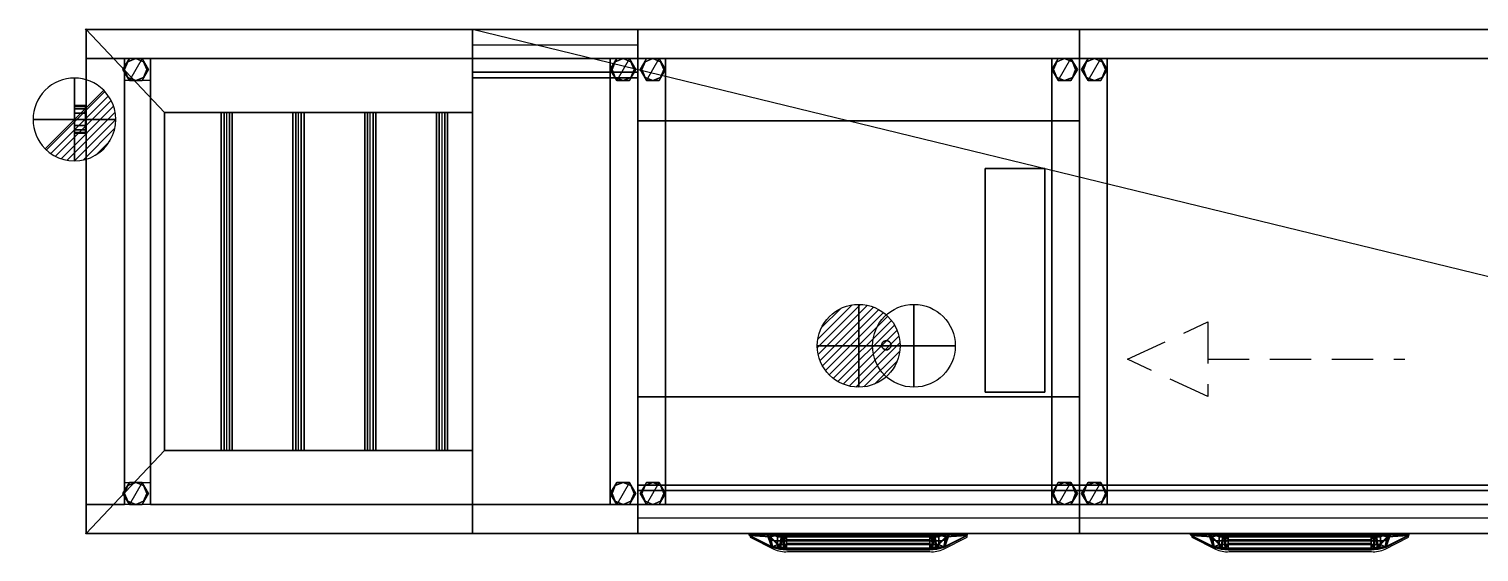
# Model space of a CAD drawing. Header units: millimetres. Extents: x -103 to 5151, y -947 to 1.
# Drawn here: x -103 to 2524, y -947 to 1 of the extents above; entities that cross this region are included whole.
import ezdxf

# ---------------------------------------------------------------- set-up
doc = ezdxf.new("R2010")
doc.units = ezdxf.units.MM
doc.header["$LTSCALE"] = 300
doc.header["$PDMODE"] = 3
doc.linetypes.add('CONTINUA', pattern=[0])
doc.linetypes.add('NASCOSTA', pattern=[0.375, 0.25, -0.125])
for name, color, linetype in [('IQ_200_2D', 1, 'Continuous'), ('IQ_200_3D', 1, 'CONTINUA'), ('IQ_204_2D', 7, 'Continuous'), ('IQ_204_3D', 7, 'Continuous'), ('IQ_CON_COLDWATER_INT', 7, 'Continuous'), ('IQ_CON_DRAIN_INT', 7, 'Continuous'), ('IQ_CON_HOTWATER_INT', 7, 'Continuous'), ('IQ_INS_3D', 3, 'Continuous')]:
    doc.layers.add(name, color=color, linetype=linetype)

# ---------------------------------------------------------------- blocks, each defined once
blk = doc.blocks.new('Pann800')
at = {"layer": 'IQ_200_3D'}
for points in [[(800, -25, 21), (0, -25, 21), (0, 25, 21), (800, 25, 21)], [(0, 25, 21), (800, 25, 21), (800, 25), (0, 25)], [(800, 25), (0, 25), (0, 0), (800, 0)], [(0, 0, -897.7), (800, 0, -897.7), (800, -52.5, -860), (0, -52.5, -860)], [(0, -52.5, -19.3), (800, -52.5, -19.3), (800, -25, 21), (0, -25, 21)], [(800, -52.5, -860), (0, -52.5, -860), (0, -52.5, -19.3), (800, -52.5, -19.3)]]:
    blk.add_3dface(points, dxfattribs=at)
mesh = blk.add_polyface(dxfattribs=at)
corners = [(0, -25, 21), (0, 25, 21), (0, 25), (0, 0), (0, 0, -897.7), (0, -52.5, -860), (0, -52.5, -19.3)]
mesh.append_faces([[corners[k] for k in face] for face in [(0, 6, 0)]], dxfattribs={"vtx0": -1})
mesh.append_faces([[corners[k] for k in face] for face in [(0, 3, 4), (0, 4, 5), (0, 5, 6)]], dxfattribs={"vtx0": -1, "vtx2": -1})
mesh.append_faces([[corners[k] for k in face] for face in [(0, 1, 2, 3)]], dxfattribs={"vtx3": -1})
mesh = blk.add_polyface(dxfattribs=at)
corners = [(800, -25, 21), (800, 25, 21), (800, 25), (800, 0), (800, 0, -897.7), (800, -52.5, -860), (800, -52.5, -19.3)]
mesh.append_faces([[corners[k] for k in face] for face in [(0, 6, 0)]], dxfattribs={"vtx0": -1})
mesh.append_faces([[corners[k] for k in face] for face in [(0, 3, 4), (0, 4, 5), (0, 5, 6)]], dxfattribs={"vtx0": -1, "vtx2": -1})
mesh.append_faces([[corners[k] for k in face] for face in [(0, 1, 2, 3)]], dxfattribs={"vtx3": -1})
blk = doc.blocks.new('Pann800Low')
at = {"layer": 'IQ_200_3D', "extrusion": (-1, 3.44509e-16, -2.22045e-16), "elevation": 800}
blk.add_lwpolyline([(0, 0), (0, 367.3), (52.5, 405), (52.5, 0)], close=True, dxfattribs=at)
at = {"layer": 'IQ_200_3D', "extrusion": (-1, 3.44509e-16, -2.22045e-16)}
blk.add_lwpolyline([(0, 0), (0, 367.3), (52.5, 405), (52.5, 0)], close=True, dxfattribs=at)
at = {"layer": 'IQ_200_3D'}
for points in [[(-800, 0), (0, 0), (0, -52.5), (-800, -52.5)], [(-800, -52.5, 405), (0, -52.5, 405), (0, 0, 367.3), (-800, 0, 367.3)], [(0, 0), (0, 0, 367.3), (-800, 0, 367.3), (-800, 0)], [(-800, -52.5), (-800, 0), (-800, 0, 367.3), (-800, -52.5, 405)], [(0, -52.5), (0, 0), (0, 0, 367.3), (0, -52.5, 405)], [(0, -52.5), (-800, -52.5), (-800, -52.5, 405), (0, -52.5, 405)]]:
    blk.add_3dface(points, dxfattribs=at)
blk = doc.blocks.new('Panel800_Back')
at = {"layer": 'IQ_200_3D'}
for points in [[(0, 52.5, 1270), (-800, 52.5, 1270), (-800, 52.5, 410), (0, 52.5, 410)], [(-800, 52.5, 1270), (-800, -0.6, 1270), (-800, 0, 410), (-800, 52.5, 410)], [(-800, 52.5, 405), (-800, 0, 405), (-800, 0), (-800, 52.5)], [(0, 52.5), (0, 52.5, 405), (-800, 52.5, 405), (-800, 52.5)], [(-800, 0, 405), (-800, 52.5, 405), (0, 52.5, 405), (0, 0, 405)], [(-800, 0, 410), (-800, 52.5, 410), (0, 52.5, 410), (0, 0, 410)], [(0, 52.5, 1270), (0, -0.6, 1270), (0, 0, 410), (0, 52.5, 410)], [(0, 52.5, 405), (0, 0, 405), (0, 0), (0, 52.5)], [(0, 0, 405), (0, 0, 410), (-800, 0, 410), (-800, 0, 405)]]:
    blk.add_3dface(points, dxfattribs=at)
blk = doc.blocks.new('Feet')
at = {"layer": 'IQ_200_3D'}
mesh = blk.add_polyface(dxfattribs=at)
corners = [(11.5, -20), (23.1, 0), (11.5, 20), (-11.5, 20), (-23.1, 0), (-11.5, -20), (11.5, -20, 6.2), (23.1, 0, 6.2), (11.5, 20, 6.2), (-11.5, 20, 6.2), (-23.1, 0, 6.2), (-11.5, -20, 6.2)]
mesh.append_faces([[corners[k] for k in face] for face in [(0, 1, 7, 6), (1, 2, 8, 7), (2, 3, 9, 8), (3, 9, 10, 4), (4, 10, 11, 5), (5, 11, 6, 0), (1, 7, 6, 0)]])
mesh.append_faces([[corners[k] for k in face] for face in [(2, 5, 4, 3), (8, 11, 10, 9)]], dxfattribs={"vtx0": -1})
mesh.append_faces([[corners[k] for k in face] for face in [(0, 1, 2, 5), (6, 7, 8, 11)]], dxfattribs={"vtx2": -1})
mesh = blk.add_polyface(dxfattribs=at)
corners = [(-20, 0, 39), (-14.1, -14.1, 39), (0, -20, 39), (14.1, -14.1, 39), (20, 0, 39), (14.1, 14.1, 39), (0, 20, 39), (-14.1, 14.1, 39), (-20, 0, 150), (-14.1, -14.1, 150), (0, -20, 150), (14.1, -14.1, 150), (20, 0, 150), (14.1, 14.1, 150), (0, 20, 150), (-14.1, 14.1, 150)]
mesh.append_faces([[corners[k] for k in face] for face in [(0, 1, 9, 8), (1, 2, 10, 9), (2, 3, 11, 10), (3, 4, 12, 11), (4, 5, 13, 12), (5, 6, 14, 13), (6, 7, 15, 14), (7, 0, 8, 15)]])
blk = doc.blocks.new('Maniglia')
at = {"layer": 'IQ_200_3D'}
mesh = blk.add_polyface(dxfattribs=at)
corners = [(-198.8, 0, 104.8), (-198.3, -2.3, 104.9), (-198.1, -3.3, 104.9), (-197.6, -3.9, 105.2), (-199.2, 0, 104.2), (-198.7, -2.3, 104.3), (-198.4, -3.2, 104.4), (-199.1, 0, 103.7), (-198.7, -2.3, 103.8), (-198.5, -3.2, 103.8), (-197.3, -4.3, 104.4), (-198.7, 0, 103.2), (-198.2, -2.2, 103.2), (-197.7, -3.3, 103.3), (-197.4, -3.7, 103.5), (-197.3, -4.3, 104.4), (-198.2, 0, 103.1), (-197.7, -2.2, 103.1), (-197, -3.3, 103.2), (-197.1, -3.7, 103.5)]
mesh.append_faces([[corners[k] for k in face] for face in [(0, 1, 5, 4), (1, 2, 6, 5), (2, 3, 6), (4, 5, 8, 7), (5, 6, 9, 8), (6, 3, 10, 9), (7, 8, 12, 11), (8, 9, 13, 12), (9, 10, 14, 13), (10, 15, 14), (11, 12, 17, 16), (12, 13, 18, 17), (13, 14, 19, 18), (14, 15, 19)]])
mesh = blk.add_polyface(dxfattribs=at)
corners = [(-197.6, -3.9, 105.2), (-198.1, -3.3, 104.9), (-198.3, -2.3, 104.9), (-198.8, 0, 104.8), (-166.4, 0, 130.7), (-157.8, -23.6, 129.8)]
mesh.append_faces([[corners[k] for k in face] for face in [(0, 4, 5)]], dxfattribs={"vtx0": -1})
mesh.append_faces([[corners[k] for k in face] for face in [(0, 3, 4)]], dxfattribs={"vtx0": -1, "vtx2": -1})
mesh.append_faces([[corners[k] for k in face] for face in [(0, 1, 2, 3)]], dxfattribs={"vtx3": -1})
mesh = blk.add_polyface(dxfattribs=at)
corners = [(-197.6, -3.9, 105.2), (-197.1, -3.7, 103.5), (-197, -3.3, 103.2), (-197.7, -2.2, 103.1), (-198.2, 0, 103.1), (-160.5, -6.4, 103.3), (-160.4, -5.8, 103.1), (-146.7, -2.1, 103.1), (-146.7, 0, 103.1)]
mesh.append_faces([[corners[k] for k in face] for face in [(0, 5, 1), (1, 5, 6, 2), (2, 6, 7, 3), (3, 7, 8, 4)]])
mesh = blk.add_polyface(dxfattribs=at)
corners = [(-166.4, 0, 130.7), (-160.7, 0, 133.9), (-158.4, -12.2, 132), (-156, -24.3, 130.7), (-157.8, -23.6, 129.8)]
mesh.append_faces([[corners[k] for k in face] for face in [(0, 1, 2), (2, 3, 4), (0, 2, 4)]])
mesh = blk.add_polyface(dxfattribs=at)
corners = [(-147.1, 0, 135.1), (-147.1, -6.3, 133.2), (-147.1, -13.3, 132.1), (-147.1, -20, 132.1), (-145.2, -26.6, 133), (-143.4, -28.5, 131.6), (-136.1, -29.1, 120.4), (-135.3, -27.4, 119.1), (-141.3, -24, 116.2), (-142.3, -25.4, 117), (-155.8, -25.6, 128.9), (-156, -24.3, 130.7), (-158.4, -12.2, 132), (-160.7, 0, 133.9)]
mesh.append_faces([[corners[k] for k in face] for face in [(0, 1, 13), (1, 2, 12, 13), (2, 3, 11, 12), (3, 4, 11), (4, 5, 10, 11), (5, 6, 9, 10), (6, 7, 8, 9)]])
mesh = blk.add_polyface(dxfattribs=at)
corners = [(-136.7, 0, 135.1), (-136.7, -6.3, 133.2), (-136.7, -13.3, 132.1), (-136.7, -20, 132.1), (-135.9, -26.8, 133), (-135.9, -28.6, 131.7), (-130.8, -29.8, 121.6), (-130.6, -27.9, 120), (-135.3, -27.4, 119.1), (-136.1, -29.1, 120.4), (-143.4, -28.5, 131.6), (-145.2, -26.6, 133), (-147.1, -20, 132.1), (-147.1, -13.3, 132.1), (-147.1, -6.3, 133.2), (-147.1, 0, 135.1)]
mesh.append_faces([[corners[k] for k in face] for face in [(0, 1, 14, 15), (1, 2, 13, 14), (2, 3, 12, 13), (3, 4, 11, 12), (4, 5, 10, 11), (5, 6, 9, 10), (6, 7, 8, 9)]])
mesh = blk.add_polyface(dxfattribs=at)
corners = [(-130.6, -27.9, 120), (-130.6, -18.1, 121.4), (-130.6, -11.8, 121.2), (-130.6, -3.8, 119.6), (-130.6, -3.1, 118.7), (-134.3, -3.1, 116.7), (-138, -3.1, 114.8), (-139.3, -3.1, 113.1), (-146.7, -3.1, 104.1), (-146.7, -2.8, 103.3), (-146.7, -2.1, 103.1), (-146.7, 0, 103.1), (128.6, -27.9, 120), (128.6, -18.1, 121.4), (128.6, -11.8, 121.2), (128.6, -3.8, 119.6), (128.6, -3.1, 118.7), (132.3, -3.1, 116.7), (136, -3.1, 114.8), (137.3, -3.1, 113.1), (144.7, -3.1, 104.1), (144.7, -2.8, 103.3), (144.7, -2.1, 103.1), (144.7, 0, 103.1)]
mesh.append_faces([[corners[k] for k in face] for face in [(0, 12, 13, 1), (2, 1, 13, 14), (3, 2, 14, 15), (4, 3, 15, 16), (5, 4, 16, 17), (6, 5, 17, 18), (7, 6, 18, 19), (8, 7, 19, 20), (9, 8, 20, 21), (10, 9, 21, 22), (11, 10, 22, 23)]])
mesh = blk.add_polyface(dxfattribs=at)
corners = [(134.7, 0, 135.1), (134.7, -6.3, 133.2), (134.7, -13.3, 132.1), (134.7, -20, 132.1), (133.9, -26.8, 133), (133.9, -28.6, 131.7), (128.8, -29.8, 121.6), (128.6, -27.9, 120), (-130.6, -27.9, 120), (-130.8, -29.8, 121.6), (-135.9, -28.6, 131.7), (-135.9, -26.8, 133), (-136.7, -20, 132.1), (-136.7, -13.3, 132.1), (-136.7, -6.3, 133.2), (-136.7, 0, 135.1)]
mesh.append_faces([[corners[k] for k in face] for face in [(0, 1, 14, 15), (1, 2, 13, 14), (2, 3, 12, 13), (3, 4, 11, 12), (4, 5, 10, 11), (5, 6, 9, 10), (6, 7, 8, 9)]])
mesh = blk.add_polyface(dxfattribs=at)
corners = [(134.7, 0, 135.1), (134.7, -6.3, 133.2), (134.7, -13.3, 132.1), (134.7, -20, 132.1), (133.9, -26.8, 133), (133.9, -28.6, 131.7), (128.8, -29.8, 121.6), (128.6, -27.9, 120), (133.3, -27.4, 119.1), (134.1, -29.1, 120.4), (141.4, -28.5, 131.6), (143.2, -26.6, 133), (145.1, -20, 132.1), (145.1, -13.3, 132.1), (145.1, -6.3, 133.2), (145.1, 0, 135.1)]
mesh.append_faces([[corners[k] for k in face] for face in [(15, 14, 1, 0), (14, 13, 2, 1), (13, 12, 3, 2), (12, 11, 4, 3), (11, 10, 5, 4), (10, 9, 6, 5), (9, 8, 7, 6)]])
mesh = blk.add_polyface(dxfattribs=at)
corners = [(145.1, 0, 135.1), (145.1, -6.3, 133.2), (145.1, -13.3, 132.1), (145.1, -20, 132.1), (143.2, -26.6, 133), (141.4, -28.5, 131.6), (134.1, -29.1, 120.4), (133.3, -27.4, 119.1), (139.3, -24, 116.2), (140.3, -25.4, 117), (153.8, -25.6, 128.9), (154, -24.3, 130.7), (156.4, -12.2, 132), (158.7, 0, 133.9)]
mesh.append_faces([[corners[k] for k in face] for face in [(13, 1, 0), (13, 12, 2, 1), (12, 11, 3, 2), (11, 4, 3), (11, 10, 5, 4), (10, 9, 6, 5), (9, 8, 7, 6)]])
mesh = blk.add_polyface(dxfattribs=at)
corners = [(195.6, -3.9, 105.2), (195.1, -3.7, 103.5), (195, -3.3, 103.2), (195.7, -2.2, 103.1), (196.1, 0, 103.1), (158.5, -6.4, 103.3), (158.4, -5.8, 103.1), (144.7, -2.1, 103.1), (144.7, 0, 103.1)]
mesh.append_faces([[corners[k] for k in face] for face in [(1, 5, 0), (2, 6, 5, 1), (3, 7, 6, 2), (4, 8, 7, 3)]])
mesh = blk.add_polyface(dxfattribs=at)
corners = [(164.3, 0, 130.7), (158.7, 0, 133.9), (156.4, -12.2, 132), (154, -24.3, 130.7), (155.8, -23.6, 129.8)]
mesh.append_faces([[corners[k] for k in face] for face in [(2, 1, 0), (4, 3, 2), (4, 2, 0)]])
mesh = blk.add_polyface(dxfattribs=at)
corners = [(195.6, -3.9, 105.2), (196.1, -3.3, 104.9), (196.3, -2.3, 104.9), (196.8, 0, 104.8), (164.3, 0, 130.7), (155.8, -23.6, 129.8)]
mesh.append_faces([[corners[k] for k in face] for face in [(5, 4, 0)]], dxfattribs={"vtx1": -1})
mesh.append_faces([[corners[k] for k in face] for face in [(4, 3, 0)]], dxfattribs={"vtx1": -1, "vtx2": -1})
mesh.append_faces([[corners[k] for k in face] for face in [(3, 2, 1, 0)]], dxfattribs={"vtx3": -1})
mesh = blk.add_polyface(dxfattribs=at)
corners = [(196.8, 0, 104.8), (196.3, -2.3, 104.9), (196.1, -3.3, 104.9), (195.6, -3.9, 105.2), (197.2, 0, 104.2), (196.7, -2.3, 104.3), (196.4, -3.2, 104.4), (197.1, 0, 103.7), (196.7, -2.3, 103.8), (196.5, -3.2, 103.8), (195.3, -4.3, 104.4), (196.6, 0, 103.2), (196.2, -2.2, 103.2), (195.7, -3.3, 103.3), (195.3, -3.7, 103.5), (195.3, -4.3, 104.4), (196.1, 0, 103.1), (195.7, -2.2, 103.1), (195, -3.3, 103.2), (195.1, -3.7, 103.5)]
mesh.append_faces([[corners[k] for k in face] for face in [(4, 5, 1, 0), (5, 6, 2, 1), (6, 3, 2), (7, 8, 5, 4), (8, 9, 6, 5), (9, 10, 3, 6), (11, 12, 8, 7), (12, 13, 9, 8), (13, 14, 10, 9), (14, 15, 10), (16, 17, 12, 11), (17, 18, 13, 12), (18, 19, 14, 13), (19, 15, 14)]])
mesh = blk.add_polyface(dxfattribs=at)
corners = [(-197.6, -3.9, 105.2), (-157.8, -23.6, 129.8), (-156, -24.3, 130.7), (-197.3, -4.3, 104.4), (-157.4, -24.8, 128), (-155.8, -25.6, 128.9), (-160.5, -6.4, 103.3), (-143.5, -24.2, 116.1), (-142.3, -25.4, 117), (-159.6, -6.2, 103.2), (-142.8, -22.6, 115.2), (-141.3, -24, 116.2)]
mesh.append_faces([[corners[k] for k in face] for face in [(0, 1)]])
mesh = blk.add_polyface(dxfattribs=at)
corners = [(-197.6, -3.9, 105.2), (-157.8, -23.6, 129.8), (-156, -24.3, 130.7), (-197.3, -4.3, 104.4), (-157.4, -24.8, 128), (-155.8, -25.6, 128.9), (-160.5, -6.4, 103.3), (-143.5, -24.2, 116.1), (-142.3, -25.4, 117), (-159.6, -6.2, 103.2), (-142.8, -22.6, 115.2), (-141.3, -24, 116.2)]
mesh.append_faces([[corners[k] for k in face] for face in [(0, 1, 4, 3), (1, 2, 5, 4), (3, 4, 7, 6), (4, 5, 8, 7), (6, 7, 10, 9), (7, 8, 11, 10)]])
mesh = blk.add_polyface(dxfattribs=at)
corners = [(-160.4, -5.8, 103.1), (-160.5, -6.4, 103.3), (-159.6, -6.2, 103.2), (-142.8, -22.6, 115.2), (-141.3, -24, 116.2), (-135.3, -27.4, 119.1), (-130.6, -27.9, 120), (-130.6, -18.1, 121.4), (-130.6, -11.8, 121.2), (-130.6, -3.8, 119.6), (-130.6, -3.1, 118.7), (-134.7, -3.9, 117.5), (-134.3, -3.1, 116.7), (-138.8, -3.9, 115.4), (-138, -3.1, 114.8), (-140, -3.9, 113.8), (-139.3, -3.1, 113.1), (-147.5, -3.2, 103.8), (-146.7, -3.1, 104.1), (-146.7, -2.8, 103.3), (-146.7, -2.1, 103.1)]
mesh.append_faces([[corners[k] for k in face] for face in [(0, 1, 2), (2, 17, 20, 0), (17, 18, 19), (17, 19, 20), (2, 3, 15, 17), (15, 16, 18, 17), (3, 4, 13, 15), (13, 14, 16, 15), (4, 5, 11, 13), (11, 12, 14, 13), (5, 6, 7), (5, 7, 8, 11), (8, 9, 11), (11, 9, 10, 12)]])
mesh = blk.add_polyface(dxfattribs=at)
corners = [(158.4, -5.8, 103.1), (158.5, -6.4, 103.3), (157.6, -6.2, 103.2), (140.8, -22.6, 115.2), (139.3, -24, 116.2), (133.3, -27.4, 119.1), (128.6, -27.9, 120), (128.6, -18.1, 121.4), (128.6, -11.8, 121.2), (128.6, -3.8, 119.6), (128.6, -3.1, 118.7), (132.7, -3.9, 117.5), (132.3, -3.1, 116.7), (136.8, -3.9, 115.4), (136, -3.1, 114.8), (138, -3.9, 113.8), (137.3, -3.1, 113.1), (145.5, -3.2, 103.8), (144.7, -3.1, 104.1), (144.7, -2.8, 103.3), (144.7, -2.1, 103.1)]
mesh.append_faces([[corners[k] for k in face] for face in [(2, 1, 0), (0, 20, 17, 2), (19, 18, 17), (20, 19, 17), (17, 15, 3, 2), (17, 18, 16, 15), (15, 13, 4, 3), (15, 16, 14, 13), (13, 11, 5, 4), (13, 14, 12, 11), (7, 6, 5), (11, 8, 7, 5), (11, 9, 8), (12, 10, 9, 11)]])
mesh = blk.add_polyface(dxfattribs=at)
corners = [(195.6, -3.9, 105.2), (155.8, -23.6, 129.8), (154, -24.3, 130.7), (195.3, -4.3, 104.4), (155.4, -24.8, 128), (153.8, -25.6, 128.9), (158.5, -6.4, 103.3), (141.5, -24.2, 116.1), (140.3, -25.4, 117), (157.6, -6.2, 103.2), (140.8, -22.6, 115.2), (139.3, -24, 116.2)]
mesh.append_faces([[corners[k] for k in face] for face in [(3, 4, 1, 0), (4, 5, 2, 1), (6, 7, 4, 3), (7, 8, 5, 4), (9, 10, 7, 6), (10, 11, 8, 7)]])
mesh = blk.add_polyface(dxfattribs=at)
corners = [(195.6, -3.9, 105.2), (155.8, -23.6, 129.8), (154, -24.3, 130.7), (195.3, -4.3, 104.4), (155.4, -24.8, 128), (153.8, -25.6, 128.9), (158.5, -6.4, 103.3), (141.5, -24.2, 116.1), (140.3, -25.4, 117), (157.6, -6.2, 103.2), (140.8, -22.6, 115.2), (139.3, -24, 116.2)]
mesh.append_faces([[corners[k] for k in face] for face in [(1, 0)]])
blk = doc.blocks.new('Rinse')
at = {"layer": 'IQ_200_2D'}
for p, q in [((0, 0), (800, 0)), ((202.9, -913), (0, -913)), ((800, -913), (597.1, -913))]:
    blk.add_line(p, q, dxfattribs=at)
at = {"layer": 'IQ_200_2D', "linetype": 'CONTINUA', "ltscale": 10}
blk.add_lwpolyline([(202.9, -913), (203.6, -919.5), (246.3, -941.8, 0.121157), (271.2, -946), (528.8, -946, 0.121157), (553.7, -941.8), (596.4, -919.5), (597.1, -913)], format="xyb", dxfattribs=at)
at = {"layer": 'IQ_200_3D'}
for points in [[(800, 0, 1420), (800, -825.5, 1420), (0, -825.5, 1420), (0, 0, 1420)], [(0, -52.5, 570), (0, -107.5, 570), (0, -107.5, 1315), (0, -53.1, 1420)], [(0, -52.5, 150), (0, -52.5, 570), (0, -860.5, 570), (0, -860.5, 150)], [(800, -860.5, 570), (0, -860.5, 570), (0, -52.5, 570), (800, -52.5, 570)], [(0, -52.5, 150), (800, -52.5, 150), (800, -860.5, 150), (0, -860.5, 150)], [(50.1, -52.5, 115), (749.9, -52.5, 115), (749.9, -860.5, 115), (50.1, -860.5, 115)], [(50.1, -52.5, 115), (50.1, -860.5, 115), (50.1, -860.5, 150), (50.1, -52.5, 150)], [(749.9, -52.5, 115), (749.9, -860.5, 115), (749.9, -860.5, 150), (749.9, -52.5, 150)], [(800, -860.5, 150), (800, -860.5, 570), (800, -52.5, 570), (800, -52.5, 150)], [(800, -52.5, 570), (800, -107.5, 570), (800, -107.5, 1315), (800, -53.1, 1420)], [(0, -107.5, 1315), (0, -805.5, 1315), (0, -860.5, 1420), (0, -53.1, 1420)], [(800, -107.5, 1315), (800, -805.5, 1315), (800, -860.5, 1420), (800, -53.1, 1420)], [(0, -860.5, 1420), (0, -805.5, 1315), (0, -805.5, 570), (0, -860.5, 570)], [(800, -860.5, 1420), (800, -805.5, 1315), (800, -805.5, 570), (800, -860.5, 570)], [(800, -825.5, 1420), (0, -825.5, 1420), (0, -860.5, 1420), (800, -860.5, 1420)], [(0, -860.5, 517.3), (0, -860.5, 522.3), (800, -860.5, 522.3), (800, -860.5, 517.3)]]:
    blk.add_3dface(points, dxfattribs=at)
at = {"layer": 'IQ_204_2D'}
for p, q in [((0, -913), (0, 0)), ((800, -913), (800, 0))]:
    blk.add_line(p, q, dxfattribs=at)
for points in [[(800, -825.5), (0, -825.5)], [(800, -835.5), (0, -835.5)], [(800, -885.5), (0, -885.5)], [(597.1, -913), (202.9, -913)]]:
    blk.add_lwpolyline(points, dxfattribs=at)
at = {"rotation": 180}
for p in [(27, -72.5), (773, -72.5), (27, -840.5), (773, -840.5)]:
    blk.add_blockref('Feet', p, dxfattribs=at)
at = {"layer": 'IQ_200_3D'}
for name, p in [('Panel800_Back', (800, -52.5, 150)), ('Pann800', (0, -860.5, 1420)), ('Pann800Low', (800, -860.5, 150)), ('Maniglia', (400, -913, 560))]:
    blk.add_blockref(name, p, dxfattribs=at)
mesh = blk.add_polyface(dxfattribs=at)
corners = [(800, 0, 1420), (0, 0, 1420), (0, -825.5, 1420), (800, -825.5, 1420), (800, 0, 1792), (0, 0, 1792), (0, -825.5, 1792), (800, -825.5, 1792)]
mesh.append_faces([[corners[k] for k in face] for face in [(0, 1, 2, 3), (4, 5, 6, 7), (0, 1, 5, 4), (1, 2, 6, 5), (2, 6, 7, 3), (3, 7, 4, 0)]])
blk = doc.blocks.new('pq_con_drain3d')
at = {"layer": 'IQ_204_3D'}
for points, invisible_edges in [([(-8.5, 0, -60), (-8.2, 2.2, -60), (-7.4, 4.2, -60), (-6, 6, -60)], 8), ([(6, 6, -60), (7.4, 4.2, -60), (-6, -6, -60), (-8.5, 0, -60)], 14), ([(-8.5, 0), (-8.2, 2.2), (-8.2, 2.2, -60), (-8.5, 0, -60)], 2), ([(-8.5, 0, -60), (-6, -6, -60), (-7.4, -4.2, -60), (-8.2, -2.2, -60)], 1), ([(-8.5, 0, -60), (-8.2, -2.2, -60), (-8.2, -2.2), (-8.5, 0)], 2), ([(-7.4, 4.2, -60), (-8.2, 2.2, -60), (-8.2, 2.2), (-7.4, 4.2)], 10), ([(-6, 6, -60), (-7.4, 4.2, -60), (-7.4, 4.2), (-6, 6)], 10), ([(0, 8.5, -60), (-6, 6, -60), (-4.2, 7.4, -60), (-2.2, 8.2, -60)], 1), ([(-4.2, 7.4, -60), (-6, 6, -60), (-6, 6), (-4.2, 7.4)], 10), ([(-2.2, 8.2, -60), (-4.2, 7.4, -60), (-4.2, 7.4), (-2.2, 8.2)], 10), ([(0, 8.5, -60), (-2.2, 8.2, -60), (-2.2, 8.2), (0, 8.5)], 10), ([(0, 8.5, -60), (2.2, 8.2, -60), (4.2, 7.4, -60), (6, 6, -60)], 8), ([(0, 8.5), (2.2, 8.2), (2.2, 8.2, -60), (0, 8.5, -60)], 10), ([(4.2, 7.4, -60), (2.2, 8.2, -60), (2.2, 8.2), (4.2, 7.4)], 10), ([(6, 6, -60), (4.2, 7.4, -60), (4.2, 7.4), (6, 6)], 10), ([(7.4, 4.2, -60), (6, 6, -60), (6, 6), (7.4, 4.2)], 10), ([(8.5, 0, -60), (6, -6, -60), (7.4, 4.2, -60), (8.2, 2.2, -60)], 3), ([(8.5, 0, -60), (8.2, -2.2, -60), (7.4, -4.2, -60), (6, -6, -60)], 8), ([(8.2, 2.2, -60), (7.4, 4.2, -60), (7.4, 4.2), (8.2, 2.2)], 10), ([(8.5, 0, -60), (8.2, 2.2, -60), (8.2, 2.2), (8.5, 0)], 2), ([(8.5, 0), (8.2, -2.2), (8.2, -2.2, -60), (8.5, 0, -60)], 2), ([(-8.2, -2.2, -60), (-7.4, -4.2, -60), (-7.4, -4.2), (-8.2, -2.2)], 10), ([(-7.4, -4.2, -60), (-6, -6, -60), (-6, -6), (-7.4, -4.2)], 10), ([(0, -8.5, -60), (-2.2, -8.2, -60), (-4.2, -7.4, -60), (-6, -6, -60)], 8), ([(-6, -6, -60), (-4.2, -7.4, -60), (-4.2, -7.4), (-6, -6)], 10), ([(-4.2, -7.4, -60), (-2.2, -8.2, -60), (-2.2, -8.2), (-4.2, -7.4)], 10), ([(0, -8.5), (-2.2, -8.2), (-2.2, -8.2, -60), (0, -8.5, -60)], 10), ([(4.2, -7.4, -60), (2.2, -8.2, -60), (0, -8.5, -60), (6, -6, -60)], 4), ([(0, -8.5, -60), (2.2, -8.2, -60), (2.2, -8.2), (0, -8.5)], 10), ([(2.2, -8.2, -60), (4.2, -7.4, -60), (4.2, -7.4), (2.2, -8.2)], 10), ([(4.2, -7.4, -60), (6, -6, -60), (6, -6), (4.2, -7.4)], 10), ([(6, -6, -60), (7.4, -4.2, -60), (7.4, -4.2), (6, -6)], 10), ([(7.4, -4.2, -60), (8.2, -2.2, -60), (8.2, -2.2), (7.4, -4.2)], 10)]:
    blk.add_3dface(points, dxfattribs=dict(at, invisible_edges=invisible_edges))
blk = doc.blocks.new('coldwater')
blk.add_circle((0, 0), 3)
at = {"extrusion": (-1, 0, 0)}
blk.add_circle((0, 0), 3, dxfattribs=at)
at = {"extrusion": (0, -1, 0)}
blk.add_circle((0, 0), 3, dxfattribs=at)
blk = doc.blocks.new('*X12')
at = {"color": 0}
for p, q in [((134.08, 2208.73), (141.89, 2216.54)), ((134.16, 2210.23), (140.39, 2216.46)), ((134.24, 2207.47), (143.15, 2216.38)), ((134.56, 2206.38), (144.24, 2216.06)), ((134.8, 2212.28), (138.34, 2215.82)), ((135.01, 2205.42), (145.2, 2215.61)), ((135.56, 2204.56), (146.06, 2215.06)), ((136.22, 2203.8), (146.82, 2214.4)), ((136.96, 2203.13), (147.49, 2213.66)), ((137.81, 2202.56), (148.06, 2212.81)), ((138.76, 2202.1), (148.52, 2211.86)), ((139.83, 2201.76), (148.86, 2210.79)), ((141.06, 2201.57), (149.05, 2209.56)), ((142.52, 2201.61), (149.01, 2208.1)), ((144.44, 2202.12), (148.5, 2206.18))]:
    blk.add_line(p, q, dxfattribs=at)
blk = doc.blocks.new('hotwater')
for p, q in [((0, 0, -3), (0, 0, -3)), ((3, 0), (3, 0))]:
    blk.add_line(p, q)
blk.add_circle((0, 0), 3)
at = {"extrusion": (-1, 0, 0)}
blk.add_circle((0, 0), 3, dxfattribs=at)
at = {"extrusion": (0, -1, 0)}
blk.add_circle((0, 0), 3, dxfattribs=at)
at = {"xscale": 0.4000000000000909, "yscale": 0.4000000000000909, "zscale": 0.4000000000000909}
blk.add_blockref('*X12', (-56.63, -883.62), dxfattribs=at)
at = {"extrusion": (-1, 0, 0), "xscale": 0.3999999999999773, "yscale": 0.3999999999999773, "zscale": 0.3999999999999773}
blk.add_blockref('*X12', (-56.63, -883.62), dxfattribs=at)
at = {"extrusion": (0, -1, 0), "xscale": 0.4000000000000909, "yscale": 0.4000000000000909, "zscale": 0.4000000000000909}
blk.add_blockref('*X12', (-56.63, -883.62), dxfattribs=at)
blk = doc.blocks.new('DryerVent_RL')
at = {"layer": 'IQ_200_2D'}
for p, q in [((0, 0), (800, 0)), ((202.9, -913), (0, -913)), ((800, -913), (597.1, -913))]:
    blk.add_line(p, q, dxfattribs=at)
at = {"layer": 'IQ_200_2D', "linetype": 'CONTINUA', "ltscale": 10}
blk.add_lwpolyline([(202.9, -913), (203.6, -919.5), (246.3, -941.8, 0.121157), (271.2, -946), (528.8, -946, 0.121157), (553.7, -941.8), (596.4, -919.5), (597.1, -913)], format="xyb", dxfattribs=at)
at = {"layer": 'IQ_200_3D'}
for points in [[(800, 0, 1420), (800, -825.5, 1420), (0, -825.5, 1420), (0, 0, 1420)], [(0, -52.5, 570), (0, -107.5, 570), (0, -107.5, 1315), (0, -53.1, 1420)], [(0, -52.5, 150), (0, -52.5, 570), (0, -860.5, 570), (0, -860.5, 150)], [(800, -860.5, 570), (0, -860.5, 570), (0, -52.5, 570), (800, -52.5, 570)], [(0, -52.5, 150), (800, -52.5, 150), (800, -860.5, 150), (0, -860.5, 150)], [(50.1, -52.5, 115), (749.9, -52.5, 115), (749.9, -860.5, 115), (50.1, -860.5, 115)], [(50.1, -52.5, 115), (50.1, -860.5, 115), (50.1, -860.5, 150), (50.1, -52.5, 150)], [(749.9, -52.5, 115), (749.9, -860.5, 115), (749.9, -860.5, 150), (749.9, -52.5, 150)], [(800, -860.5, 150), (800, -860.5, 570), (800, -52.5, 570), (800, -52.5, 150)], [(800, -52.5, 570), (800, -107.5, 570), (800, -107.5, 1315), (800, -53.1, 1420)], [(0, -107.5, 1315), (0, -805.5, 1315), (0, -860.5, 1420), (0, -53.1, 1420)], [(800, -107.5, 1315), (800, -805.5, 1315), (800, -860.5, 1420), (800, -53.1, 1420)], [(0, -860.5, 1420), (0, -805.5, 1315), (0, -805.5, 570), (0, -860.5, 570)], [(800, -860.5, 1420), (800, -805.5, 1315), (800, -805.5, 570), (800, -860.5, 570)], [(800, -825.5, 1420), (0, -825.5, 1420), (0, -860.5, 1420), (800, -860.5, 1420)], [(0, -860.5, 517.3), (0, -860.5, 522.3), (800, -860.5, 522.3), (800, -860.5, 517.3)]]:
    blk.add_3dface(points, dxfattribs=at)
at = {"layer": 'IQ_204_2D'}
for p, q in [((0, -913), (0, 0)), ((800, -913), (800, 0))]:
    blk.add_line(p, q, dxfattribs=at)
for points in [[(0, -165.6), (800, -165.6)], [(629, -657), (629, -252), (737, -252), (737, -657), (629, -657)], [(0, -665.6), (800, -665.6)], [(800, -825.5), (0, -825.5)], [(800, -835.5), (0, -835.5)], [(800, -885.5), (0, -885.5)], [(597.1, -913), (202.9, -913)]]:
    blk.add_lwpolyline(points, dxfattribs=at)
at = {"rotation": 180}
for p in [(27, -72.5), (773, -72.5), (27, -840.5), (773, -840.5)]:
    blk.add_blockref('Feet', p, dxfattribs=at)
at = {"layer": 'IQ_200_3D'}
for name, p in [('Panel800_Back', (800, -52.5, 150)), ('Pann800', (0, -860.5, 1420)), ('Pann800Low', (800, -860.5, 150)), ('Maniglia', (400, -913, 560))]:
    blk.add_blockref(name, p, dxfattribs=at)
at = {"layer": 'IQ_204_3D', "rotation": 180}
blk.add_blockref('pq_con_drain3d', (450, -572, 175), dxfattribs=at)
at = {"layer": 'IQ_CON_COLDWATER_INT', "xscale": 25, "yscale": 25, "zscale": 25}
blk.add_blockref('coldwater', (500, -573), dxfattribs=at)
at = {"layer": 'IQ_CON_HOTWATER_INT', "xscale": 25, "yscale": 25, "zscale": 25}
blk.add_blockref('hotwater', (400, -573), dxfattribs=at)
at = {"layer": 'IQ_200_3D'}
mesh = blk.add_polyface(dxfattribs=at)
corners = [(800, 0, 1420), (0, 0, 1420), (0, -825.5, 1420), (800, -825.5, 1420), (800, 0, 1792), (0, 0, 1792), (0, -825.5, 1792), (800, -825.5, 1792)]
mesh.append_faces([[corners[k] for k in face] for face in [(0, 1, 2, 3), (4, 5, 6, 7), (0, 1, 5, 4), (1, 2, 6, 5), (2, 6, 7, 3), (3, 7, 4, 0)]])
mesh = blk.add_polyface(dxfattribs=at)
corners = [(800, -165.6, 1792), (0, -165.6, 1792), (0, -665.6, 1792), (800, -665.6, 1792), (800, -165.6, 1983), (0, -165.6, 1983), (0, -665.6, 1983), (800, -665.6, 1983)]
mesh.append_faces([[corners[k] for k in face] for face in [(0, 1, 2, 3), (4, 5, 6, 7), (0, 1, 5, 4), (1, 2, 6, 5), (2, 6, 7, 3), (3, 7, 4, 0)]])
mesh = blk.add_polyface(dxfattribs=at)
corners = [(737, -252, 1983), (629, -252, 1983), (629, -657, 1983), (737, -657, 1983), (737, -252, 1999), (629, -252, 1999), (629, -657, 1999), (737, -657, 1999)]
mesh.append_faces([[corners[k] for k in face] for face in [(0, 1, 2, 3), (4, 5, 6, 7), (0, 1, 5, 4), (1, 2, 6, 5), (2, 6, 7, 3), (3, 7, 4, 0)]])
blk = doc.blocks.new('Pann300Low')
at = {"layer": 'IQ_200_3D', "extrusion": (-1, 3.44509e-16, -2.22045e-16), "elevation": 300}
blk.add_lwpolyline([(0, 0), (0, 367.3), (52.5, 405), (52.5, 0)], close=True, dxfattribs=at)
at = {"layer": 'IQ_200_3D', "extrusion": (-1, 3.44509e-16, -2.22045e-16)}
blk.add_lwpolyline([(0, 0), (0, 367.3), (52.5, 405), (52.5, 0)], close=True, dxfattribs=at)
at = {"layer": 'IQ_200_3D'}
for points in [[(-300, 0), (0, 0), (0, -52.5), (-300, -52.5)], [(-300, -52.5, 405), (0, -52.5, 405), (0, 0, 367.3), (-300, 0, 367.3)], [(0, 0), (0, 0, 367.3), (-300, 0, 367.3), (-300, 0)], [(-300, -52.5), (-300, 0), (-300, 0, 367.3), (-300, -52.5, 405)], [(0, -52.5), (0, 0), (0, 0, 367.3), (0, -52.5, 405)], [(0, -52.5), (-300, -52.5), (-300, -52.5, 405), (0, -52.5, 405)]]:
    blk.add_3dface(points, dxfattribs=at)
blk = doc.blocks.new('Pann300')
at = {"layer": 'IQ_200_3D'}
for points in [[(300, -25, 21), (0, -25, 21), (0, 25, 21), (300, 25, 21)], [(0, 25, 21), (300, 25, 21), (300, 25), (0, 25)], [(300, 25), (0, 25), (0, 0), (300, 0)], [(0, 0, -897.7), (300, 0, -897.7), (300, -52.5, -860), (0, -52.5, -860)], [(0, -52.5, -19.3), (300, -52.5, -19.3), (300, -25, 21), (0, -25, 21)], [(300, -52.5, -860), (0, -52.5, -860), (0, -52.5, -19.3), (300, -52.5, -19.3)]]:
    blk.add_3dface(points, dxfattribs=at)
mesh = blk.add_polyface(dxfattribs=at)
corners = [(0, -25, 21), (0, 25, 21), (0, 25), (0, 0), (0, 0, -897.7), (0, -52.5, -860), (0, -52.5, -19.3)]
mesh.append_faces([[corners[k] for k in face] for face in [(0, 6, 0)]], dxfattribs={"vtx0": -1})
mesh.append_faces([[corners[k] for k in face] for face in [(0, 3, 4), (0, 4, 5), (0, 5, 6)]], dxfattribs={"vtx0": -1, "vtx2": -1})
mesh.append_faces([[corners[k] for k in face] for face in [(0, 1, 2, 3)]], dxfattribs={"vtx3": -1})
mesh = blk.add_polyface(dxfattribs=at)
corners = [(300, -25, 21), (300, 25, 21), (300, 25), (300, 0), (300, 0, -897.7), (300, -52.5, -860), (300, -52.5, -19.3)]
mesh.append_faces([[corners[k] for k in face] for face in [(0, 6, 0)]], dxfattribs={"vtx0": -1})
mesh.append_faces([[corners[k] for k in face] for face in [(0, 3, 4), (0, 4, 5), (0, 5, 6)]], dxfattribs={"vtx0": -1, "vtx2": -1})
mesh.append_faces([[corners[k] for k in face] for face in [(0, 1, 2, 3)]], dxfattribs={"vtx3": -1})
blk = doc.blocks.new('*X2')
at = {"color": 0}
for p, q in [((313.99, 2209.04), (321.51, 2216.55)), ((314.11, 2207.74), (322.8, 2216.44)), ((314.16, 2210.62), (319.93, 2216.39)), ((314.4, 2206.62), (323.93, 2216.15)), ((314.82, 2205.62), (324.92, 2215.72)), ((315.1, 2212.98), (317.57, 2215.44)), ((315.35, 2204.74), (325.8, 2215.19)), ((315.99, 2203.96), (326.58, 2214.56))]:
    blk.add_line(p, q, dxfattribs=at)
blk = doc.blocks.new('drain')
blk.add_line((-2.12, -2.12), (2.12, 2.12))
at = {"extrusion": (-1, 0, 0)}
blk.add_line((0, 2.12, -2.12), (0, -2.12, 2.12), dxfattribs=at)
at = {"extrusion": (0, -1, 0)}
blk.add_line((-2.12, 0, -2.12), (2.12, 0, 2.12), dxfattribs=at)
at = {"extrusion": (-1, 0, 0)}
for start, end in [(45, 225), (225, 45)]:
    blk.add_arc((0, 0), 3, start, end, dxfattribs=at)
for start, end in [(45, 225), (225, 45)]:
    blk.add_arc((0, 0), 3, start, end)
at = {"extrusion": (0, -1, 0)}
for start, end in [(45, 225), (225, 45)]:
    blk.add_arc((0, 0), 3, start, end, dxfattribs=at)
at = {"xscale": 0.4000000000000909, "yscale": 0.4000000000000909, "zscale": 0.4000000000000909}
blk.add_blockref('*X2', (-128.6, -883.62), dxfattribs=at)
at = {"extrusion": (-1, 0, 0), "xscale": 0.3999999999999773, "yscale": 0.3999999999999773, "zscale": 0.3999999999999773}
blk.add_blockref('*X2', (-128.6, -883.62), dxfattribs=at)
at = {"extrusion": (0, -1, 0), "xscale": 0.4000000000000909, "yscale": 0.4000000000000909, "zscale": 0.4000000000000909}
blk.add_blockref('*X2', (-128.6, -883.62), dxfattribs=at)
blk = doc.blocks.new('Panel300_Back')
at = {"layer": 'IQ_200_3D'}
for points in [[(0, 52.5, 1270), (-300, 52.5, 1270), (-300, 52.5, 410), (0, 52.5, 410)], [(-300, 52.5, 1270), (-300, -0.6, 1270), (-300, 0, 410), (-300, 52.5, 410)], [(-300, 52.5, 405), (-300, 0, 405), (-300, 0), (-300, 52.5)], [(0, 52.5), (0, 52.5, 405), (-300, 52.5, 405), (-300, 52.5)], [(-300, 0, 405), (-300, 52.5, 405), (0, 52.5, 405), (0, 0, 405)], [(-300, 0, 410), (-300, 52.5, 410), (0, 52.5, 410), (0, 0, 410)], [(0, 52.5, 1270), (0, -0.6, 1270), (0, 0, 410), (0, 52.5, 410)], [(0, 52.5, 405), (0, 0, 405), (0, 0), (0, 52.5)], [(0, 0, 405), (0, 0, 410), (-300, 0, 410), (-300, 0, 405)]]:
    blk.add_3dface(points, dxfattribs=at)

msp = doc.modelspace()

# ---------------------------------------------------------------- linework, layer by layer
at = {"layer": 'IQ_200_2D'}
for points in [[(1000, 0), (0, 0)], [(0, -913), (0, 0)], [(1000, -913), (0, -913)]]:
    msp.add_lwpolyline(points, dxfattribs=at)
at = {"layer": 'IQ_200_3D'}
for points in [[(700, 0, 595), (700, 0, 850), (0, 0, 850), (0, 0, 595)], [(0, 0, 850), (0, 0, 595), (0, -913, 595), (0, -913, 850)], [(1000, 0, 150), (1000, -913.1, 150), (700, -913.1, 150), (700, 0, 150)], [(1000, -913.1, 590), (0, -913, 590), (0, -52.5, 590), (1000, -52.5, 590)], [(1000, -860.5, 150), (0, -860.5, 150), (0, -52.5, 150), (1000, -52.5, 150)], [(0, -860.5, 115), (0, -52.5, 115), (0, -52.5, 150), (0, -860.5, 150)], [(70, -52.5, 115), (0, -52.5, 115), (0, -52.5, 150), (70, -52.5, 150)], [(0, -52.5, 150), (70, -52.5, 150), (70, -860.5, 150), (0, -860.5, 150)], [(0, -860.5, 115), (70, -860.5, 115), (70, -52.5, 115), (0, -52.5, 115)], [(70, -52.5, 150), (70, -52.5, 590), (1000, -52.5, 590), (1000, -52.5, 150)], [(70, -860.5, 115), (70, -52.5, 115), (70, -52.5, 150), (70, -860.5, 150)], [(949.9, -860.5, 115), (117, -860.5, 115), (117, -52.5, 115), (949.9, -52.5, 115)], [(117, -860.5, 115), (117, -52.5, 115), (117, -52.5, 150), (117, -860.5, 150)], [(949.9, -52.5, 150), (117, -52.5, 150), (117, -52.5, 115), (949.9, -52.5, 115)], [(700, -762.5, 1326), (700, -859.9, 1420), (700, -52.5, 1420), (700, -150.5, 1326)], [(700, -52.5, 1420), (700, -150.5, 1326), (700, -150.5, 850), (700, -52.5, 850)], [(949.9, -860.5, 115), (949.9, -52.5, 115), (949.9, -52.5, 150), (949.9, -860.5, 150)], [(70, -820.5, 115), (117, -820.5, 115), (117, -92.5, 115), (70, -92.5, 115)], [(142, -150.5, 590), (142, -150.5, 850), (700, -150.5, 850), (700, -150.5, 590)], [(142, -150.5, 850), (142, -150.5, 786.3), (142, -762.5, 786.3), (142, -762.5, 850)], [(700, -762.5, 786.3), (700, -150.5, 786.3), (142, -150.5, 786.3), (142, -762.5, 786.3)], [(700, -762.5, 1261), (700, -762.5, 1326), (700, -150.5, 1326), (700, -150.5, 1261)], [(142, -762.5, 590), (142, -762.5, 850), (700, -762.5, 850), (700, -762.5, 590)], [(700, -859.9, 850), (700, -762.5, 850), (700, -762.5, 1326), (700, -859.9, 1420)], [(70, -860.5, 150), (0, -860.5, 150), (0, -860.5, 115), (70, -860.5, 115)], [(949.9, -860.5, 150), (117, -860.5, 150), (117, -860.5, 115), (949.9, -860.5, 115)], [(700, -859.9, 850), (700, -913, 850), (700, -913, 1420), (700, -859.9, 1420)], [(0, -913, 595), (0, -913, 850), (700, -913, 850), (700, -913, 595)]]:
    msp.add_3dface(points, dxfattribs=at)
at = {"layer": 'IQ_204_2D'}
for p, q in [((4450, -913), (700, 0)), ((700, 0), (700, -101))]:
    msp.add_line(p, q, dxfattribs=at)
at = {"layer": 'IQ_204_2D', "linetype": 'NASCOSTA'}
msp.add_line((2032.3, -597.4), (2389.7, -597.4), dxfattribs=at)
at = {"layer": 'IQ_204_2D'}
for points in [[(700, -913), (700, 0)], [(1000, -913), (1000, 0)], [(700, -27.5), (1000, -27.5)], [(700, -77.5), (1000, -77.5)], [(700, -87.5), (1000, -87.5)], [(700, -150.5), (142, -150.5)], [(142, -762.5), (142, -150.5)], [(255, -762.5), (255, -150.5)], [(385, -762.5), (385, -150.5)], [(515, -762.5), (515, -150.5)], [(645, -762.5), (645, -150.5)], [(700, -762.5), (142, -762.5)]]:
    msp.add_lwpolyline(points, dxfattribs=at)
at = {"layer": 'IQ_204_2D', "elevation": 155}
msp.add_lwpolyline([(0, -187.9), (-21, -187.9), (-21, -137.9), (0, -137.9)], dxfattribs=at)
at = {"layer": 'IQ_204_2D', "linetype": 'NASCOSTA'}
msp.add_lwpolyline([(2032.3, -529.9), (2032.3, -664.9), (1887, -597.4)], close=True, dxfattribs=at)
at = {"layer": 'IQ_204_3D'}
for p, q in [((700, -203.1, 1261), (700, -203.1, 914.2)), ((700, -329.8, 1261), (700, -329.8, 914.2)), ((700, -456.5, 1261), (700, -456.5, 914.2)), ((700, -583.1, 1261), (700, -583.1, 914.2)), ((700, -709.8, 1261), (700, -709.8, 914.2))]:
    msp.add_line(p, q, dxfattribs=at)
at = {"layer": 'IQ_INS_3D'}
for p in [(0, 0), (0, -913)]:
    msp.add_point(p, dxfattribs=at)

# ---------------------------------------------------------------- block references
for name, p in [('DryerVent_RL', (1000, 0)), ('Rinse', (1800, 0)), ('Feet', (90, -72.5)), ('Feet', (973, -72.5)), ('Feet', (90, -840.5)), ('Feet', (973, -840.5))]:
    msp.add_blockref(name, p)
at = {"rotation": 180}
for name, p in [('Pann300Low', (700, -52.5, 150)), ('Pann300', (1000, -52.5, 1420))]:
    msp.add_blockref(name, p, dxfattribs=at)
at = {"layer": 'IQ_CON_DRAIN_INT', "xscale": 25, "yscale": 25, "zscale": 25, "rotation": 180}
msp.add_blockref('drain', (-21, -163), dxfattribs=at)
at = {"layer": 'IQ_INS_3D', "rotation": 180}
msp.add_blockref('Panel300_Back', (700, -860.5, 150), dxfattribs=at)

# ---------------------------------------------------------------- meshes
at = {"layer": 'IQ_200_3D'}
mesh = msp.add_polyface(dxfattribs=at)
corners = [(700, -913, 150), (0, -913, 150), (0, 0, 150), (700, 0, 150), (700, -913.1, 590), (0, -913, 590), (0, 0, 590), (700, 0, 590)]
mesh.append_faces([[corners[k] for k in face] for face in [(3, 2, 1, 0), (4, 5, 1, 0), (5, 6, 2, 1), (3, 7, 6, 2), (0, 4, 7, 3)]])
mesh = msp.add_polyface(dxfattribs=at)
corners = [(700, 0, 850), (0, 0, 850), (0, -913, 850), (700, -913, 850), (700, -150.5, 850), (142, -150.5, 850), (142, -762.5, 850), (700, -762.5, 850)]
mesh.append_faces([[corners[k] for k in face] for face in [(6, 2, 3, 7)]], dxfattribs={"vtx0": -1})
mesh.append_faces([[corners[k] for k in face] for face in [(1, 5, 6, 2)]], dxfattribs={"vtx0": -1, "vtx2": -1})
mesh.append_faces([[corners[k] for k in face] for face in [(0, 4, 5, 1)]], dxfattribs={"vtx2": -1})
mesh = msp.add_polyface(dxfattribs=at)
corners = [(700, -913, 1420), (1000, -913, 1420), (1000, -87.5, 1420), (700, -87.5, 1420), (700, -913, 1792), (1000, -913, 1792), (1000, -87.5, 1792), (700, -87.5, 1792)]
mesh.append_faces([[corners[k] for k in face] for face in [(0, 1, 2, 3), (4, 5, 6, 7), (0, 1, 5, 4), (1, 2, 6, 5), (2, 6, 7, 3), (3, 7, 4, 0)]])
at = {"layer": 'IQ_204_3D'}
mesh = msp.add_polyface(dxfattribs=at)
corners = [(-1, -162.9, 130), (-1, -151.7, 132.6), (-1, -143.8, 138.9), (-1, -139.3, 146.7), (-1, -137.9, 155), (-1, -139.3, 163.3), (-1, -143.8, 171.1), (-1, -151.7, 177.4), (-1, -162.9, 180), (-1, -174, 177.4), (-1, -182, 171.1), (-1, -186.4, 163.3), (-1, -187.9, 155), (-1, -186.4, 146.7), (-1, -182, 138.9), (-1, -174, 132.6), (-1, -162.9, 130), (-1, -162.9, 155)]
mesh.append_faces([[corners[k] for k in face] for face in [(0, 16, 17)]], dxfattribs={"vtx0": -1})
mesh.append_faces([[corners[k] for k in face] for face in [(0, 3, 4), (0, 4, 5), (0, 5, 6), (0, 6, 7), (0, 7, 8), (0, 8, 9), (0, 9, 10), (0, 10, 11), (0, 11, 12), (0, 12, 13), (0, 13, 14), (0, 14, 15), (0, 15, 16)]], dxfattribs={"vtx0": -1, "vtx2": -1})
mesh.append_faces([[corners[k] for k in face] for face in [(0, 1, 2, 3)]], dxfattribs={"vtx3": -1})
mesh = msp.add_polyface(dxfattribs=at)
corners = [(265, -150.5, 815), (260, -150.5, 823.7), (250, -150.5, 823.7), (245, -150.5, 815), (250, -150.5, 806.3), (260, -150.5, 806.3), (265, -762.5, 815), (260, -762.5, 823.7), (250, -762.5, 823.7), (245, -762.5, 815), (250, -762.5, 806.3), (260, -762.5, 806.3)]
mesh.append_faces([[corners[k] for k in face] for face in [(0, 1, 7, 6), (1, 2, 8, 7), (2, 3, 9, 8), (3, 4, 10, 9), (4, 5, 11, 10), (5, 0, 6, 11)]])
mesh.append_faces([[corners[k] for k in face] for face in [(0, 3, 4, 5)]], dxfattribs={"vtx0": -1})
mesh.append_faces([[corners[k] for k in face] for face in [(0, 1, 2, 3)]], dxfattribs={"vtx3": -1})
mesh = msp.add_polyface(dxfattribs=at)
corners = [(395, -150.5, 815), (390, -150.5, 823.7), (380, -150.5, 823.7), (375, -150.5, 815), (380, -150.5, 806.3), (390, -150.5, 806.3), (395, -762.5, 815), (390, -762.5, 823.7), (380, -762.5, 823.7), (375, -762.5, 815), (380, -762.5, 806.3), (390, -762.5, 806.3)]
mesh.append_faces([[corners[k] for k in face] for face in [(0, 1, 7, 6), (1, 2, 8, 7), (2, 3, 9, 8), (3, 4, 10, 9), (4, 5, 11, 10), (5, 0, 6, 11)]])
mesh.append_faces([[corners[k] for k in face] for face in [(0, 3, 4, 5)]], dxfattribs={"vtx0": -1})
mesh.append_faces([[corners[k] for k in face] for face in [(0, 1, 2, 3)]], dxfattribs={"vtx3": -1})
mesh = msp.add_polyface(dxfattribs=at)
corners = [(525, -150.5, 815), (520, -150.5, 823.7), (510, -150.5, 823.7), (505, -150.5, 815), (510, -150.5, 806.3), (520, -150.5, 806.3), (525, -762.5, 815), (520, -762.5, 823.7), (510, -762.5, 823.7), (505, -762.5, 815), (510, -762.5, 806.3), (520, -762.5, 806.3)]
mesh.append_faces([[corners[k] for k in face] for face in [(0, 1, 7, 6), (1, 2, 8, 7), (2, 3, 9, 8), (3, 4, 10, 9), (4, 5, 11, 10), (5, 0, 6, 11)]])
mesh.append_faces([[corners[k] for k in face] for face in [(0, 3, 4, 5)]], dxfattribs={"vtx0": -1})
mesh.append_faces([[corners[k] for k in face] for face in [(0, 1, 2, 3)]], dxfattribs={"vtx3": -1})
mesh = msp.add_polyface(dxfattribs=at)
corners = [(655, -150.5, 815), (650, -150.5, 823.7), (640, -150.5, 823.7), (635, -150.5, 815), (640, -150.5, 806.3), (650, -150.5, 806.3), (655, -762.5, 815), (650, -762.5, 823.7), (640, -762.5, 823.7), (635, -762.5, 815), (640, -762.5, 806.3), (650, -762.5, 806.3)]
mesh.append_faces([[corners[k] for k in face] for face in [(0, 1, 7, 6), (1, 2, 8, 7), (2, 3, 9, 8), (3, 4, 10, 9), (4, 5, 11, 10), (5, 0, 6, 11)]])
mesh.append_faces([[corners[k] for k in face] for face in [(0, 3, 4, 5)]], dxfattribs={"vtx0": -1})
mesh.append_faces([[corners[k] for k in face] for face in [(0, 1, 2, 3)]], dxfattribs={"vtx3": -1})
mesh = msp.add_polymesh((17, 2), dxfattribs=at)
for k, corner in enumerate([(0, -162.9, 130), (-21, -162.9, 130), (0, -174, 132.6), (-21, -174, 132.6), (0, -182, 138.9), (-21, -182, 138.9), (0, -186.4, 146.7), (-21, -186.4, 146.7), (0, -187.9, 155), (-21, -187.9, 155), (0, -186.4, 163.3), (-21, -186.4, 163.3), (0, -182, 171.1), (-21, -182, 171.1), (0, -174, 177.4), (-21, -174, 177.4), (0, -162.9, 180), (-21, -162.9, 180), (0, -151.7, 177.4), (-21, -151.7, 177.4), (0, -143.8, 171.1), (-21, -143.8, 171.1), (0, -139.3, 163.3), (-21, -139.3, 163.3), (0, -137.9, 155), (-21, -137.9, 155), (0, -139.3, 146.7), (-21, -139.3, 146.7), (0, -143.8, 138.9), (-21, -143.8, 138.9), (0, -151.7, 132.6), (-21, -151.7, 132.6), (0, -162.9, 130), (-21, -162.9, 130)]):
    mesh.set_mesh_vertex(divmod(k, 2), corner)

doc.saveas('drawing.dxf')
